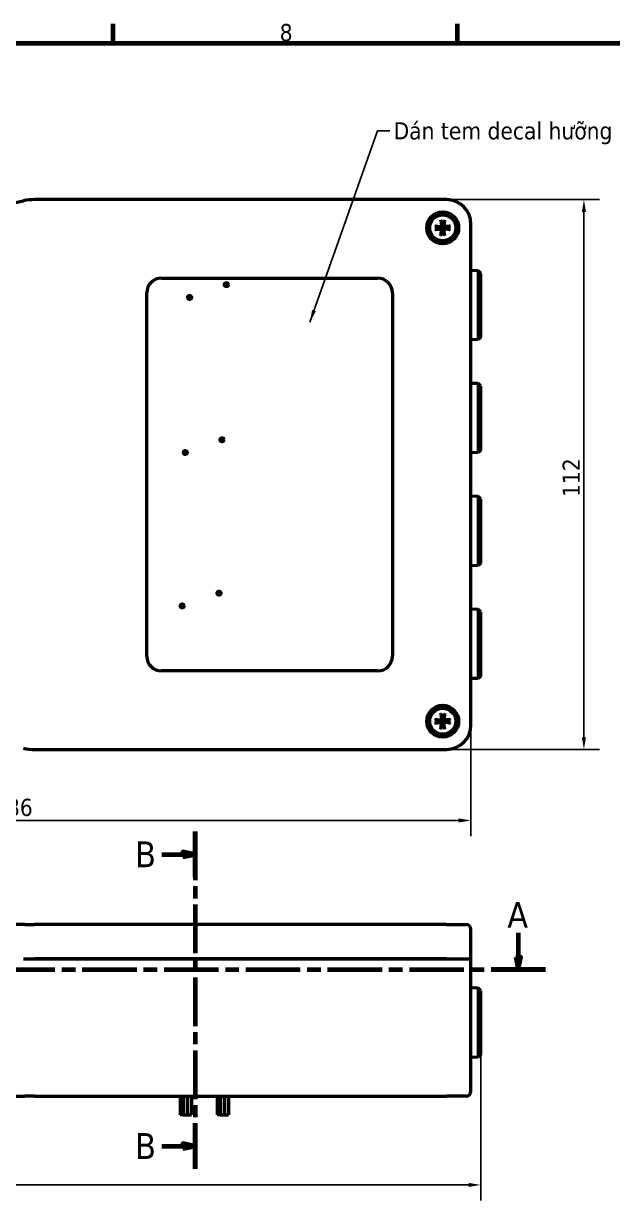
# Model space of a CAD drawing. Header units: millimetres. Extents: x -86 to 841, y -58 to 594.
# Drawn here: x 472.4 to 592.2, y 337.1 to 578 of the extents above; entities that cross this region are included whole.
import ezdxf

# ---------------------------------------------------------------- set-up
doc = ezdxf.new("R2010")
doc.units = ezdxf.units.MM
doc.linetypes.add('CHAIN', pattern=[0.3543, 0.2362, -0.0295, 0.0591, -0.0295])
for name, color, linetype, lineweight in [('Border (ISO)', 7, 'Continuous', 70), ('Dimension (ISO)', 7, 'Continuous', 25), ('Section Line (ISO)', 7, 'CHAIN', 70), ('Symbol (ISO)', 7, 'Continuous', 25), ('Visible (ISO)', 7, 'Continuous', 50)]:
    doc.layers.add(name, color=color, linetype=linetype, lineweight=lineweight)
doc.styles.add('Label Text (ISO)', font='tahoma.ttf')
doc.styles.add('Note Text (ISO)', font='tahoma.ttf')
doc.dimstyles.new('Default (ISO)', dxfattribs={"dimtxt": 3.5, "dimasz": 2.5, "dimexe": 3.175, "dimexo": 0, "dimgap": 0.762, "dimtad": 1, "dimrnd": 1e-08, "dimtxsty": 'Note Text (ISO)', "dimcen": 0.09, "dimdle": 10, "dimclrd": 256, "dimclre": 256, "dimclrt": 256, "dimadec": 0, "dimazin": 0, "dimtfac": 1.001486, "dimtmove": 0, "dimatfit": 3, "dimfxl": 1, "dimtolj": 1, "dimtzin": 0, "dimlwd": -1, "dimlwe": -1, "dimarcsym": 0})
doc.dimstyles.new('Default - Method 1b (ISO)$7', dxfattribs={"dimtxt": 3.5, "dimasz": 2.5, "dimexe": 3.175, "dimexo": 0, "dimgap": 0.762, "dimtad": 1, "dimtoh": 1, "dimrnd": 1e-08, "dimtxsty": 'Note Text (ISO)', "dimcen": 0.09, "dimdle": 10, "dimclrd": 256, "dimclre": 256, "dimclrt": 256, "dimazin": 2, "dimtfac": 1, "dimtmove": 0, "dimatfit": 3, "dimfxl": 1, "dimtolj": 1, "dimlwd": -1, "dimlwe": -1, "dimarcsym": 0})

# ---------------------------------------------------------------- blocks, each defined once
blk = doc.blocks.new('Borders Default Border')
at = {"layer": 'Border (ISO)'}
for p, q in [((490.58, 574), (490.58, 577.9)), ((560.67, 574), (560.67, 577.9))]:
    blk.add_line(p, q, dxfattribs=at)
at = {"layer": 'Border (ISO)', "flags": 128}
blk.add_lwpolyline([(20, 20), (20, 574), (821, 574), (821, 20), (20, 20)], dxfattribs=at)
at = {"layer": 'Border (ISO)', "insert": (524.48, 574.32), "char_height": 3.5, "attachment_point": 7, "style": 'Note Text (ISO)'}
blk.add_mtext('8', dxfattribs=at)
blk = doc.blocks.new('2dTransSection0')
at = {"layer": 'Section Line (ISO)', "linetype": 'Continuous'}
for p, q in [((373.28, 392.75), (373.28, 387.8)), ((573.05, 392.75), (573.05, 387.8)), ((372.78, 387.8), (373.28, 385.3)), ((373.78, 387.8), (372.78, 387.8)), ((373.28, 387.8), (373.28, 385.3)), ((373.28, 385.3), (373.78, 387.8)), ((572.55, 387.8), (573.05, 385.3)), ((573.55, 387.8), (572.55, 387.8)), ((573.05, 387.8), (573.05, 385.3)), ((573.05, 385.3), (573.55, 387.8))]:
    blk.add_line(p, q, dxfattribs=at)
at = {"layer": 'Section Line (ISO)', "linetype": 'CHAIN', "ltscale": 46.987438}
blk.add_line((367.75, 385.3), (578.57, 385.3), dxfattribs=at)
at = {"layer": 'Section Line (ISO)', "linetype": 'Continuous', "lineweight": 140}
for p, q in [((367.75, 385.3), (378.8, 385.3)), ((567.53, 385.3), (578.57, 385.3))]:
    blk.add_line(p, q, dxfattribs=at)
at = {"layer": 'Section Line (ISO)', "linetype": 'Continuous', "flags": 128}
for points in [[(372.78, 387.8), (373.28, 385.3), (373.78, 387.8), (372.78, 387.8)], [(572.55, 387.8), (573.05, 385.3), (573.55, 387.8), (572.55, 387.8)]]:
    blk.add_lwpolyline(points, dxfattribs=at)
at = {"layer": 'Section Line (ISO)'}
for points in [[(372.78, 387.8), (373.28, 385.3), (373.78, 387.8), (372.78, 387.8)], [(572.55, 387.8), (573.05, 385.3), (573.55, 387.8), (572.55, 387.8)]]:
    blk.add_solid(points, dxfattribs=at)
at = {"layer": 'Section Line (ISO)', "char_height": 5.25, "attachment_point": 7, "style": 'Label Text (ISO)'}
for insert in [(371.04, 393.8), (570.82, 393.8)]:
    blk.add_mtext('A', dxfattribs=dict(at, insert=insert))
blk = doc.blocks.new('2dTransSection1')
at = {"layer": 'Section Line (ISO)', "linetype": 'CHAIN', "ltscale": 41.918659}
blk.add_line((507.28, 413.38), (507.28, 344.72), dxfattribs=at)
at = {"layer": 'Section Line (ISO)', "linetype": 'Continuous', "lineweight": 140}
for p, q in [((507.28, 413.38), (507.28, 404.12)), ((507.28, 353.97), (507.28, 344.72))]:
    blk.add_line(p, q, dxfattribs=at)
at = {"layer": 'Section Line (ISO)', "linetype": 'Continuous'}
for p, q in [((500.47, 408.75), (504.78, 408.75)), ((507.28, 408.75), (504.78, 409.25)), ((504.78, 409.25), (504.78, 408.25)), ((504.78, 408.75), (507.28, 408.75)), ((504.78, 408.25), (507.28, 408.75)), ((500.47, 349.34), (504.78, 349.34)), ((507.28, 349.34), (504.78, 349.84)), ((504.78, 349.84), (504.78, 348.84)), ((504.78, 349.34), (507.28, 349.34)), ((504.78, 348.84), (507.28, 349.34))]:
    blk.add_line(p, q, dxfattribs=at)
at = {"layer": 'Section Line (ISO)', "linetype": 'Continuous', "flags": 128}
for points in [[(504.78, 408.25), (507.28, 408.75), (504.78, 409.25), (504.78, 408.25)], [(504.78, 348.84), (507.28, 349.34), (504.78, 349.84), (504.78, 348.84)]]:
    blk.add_lwpolyline(points, dxfattribs=at)
at = {"layer": 'Section Line (ISO)'}
for points in [[(504.78, 408.25), (507.28, 408.75), (504.78, 409.25), (504.78, 408.25)], [(504.78, 348.84), (507.28, 349.34), (504.78, 349.84), (504.78, 348.84)]]:
    blk.add_solid(points, dxfattribs=at)
at = {"layer": 'Section Line (ISO)', "char_height": 5.25, "attachment_point": 7, "style": 'Label Text (ISO)'}
for insert in [(495.05, 406.13), (495.05, 346.72)]:
    blk.add_mtext('B', dxfattribs=dict(at, insert=insert))
blk = doc.blocks.new('*D8')
at = {"layer": 'Defpoints', "color": 0, "transparency": 16777216}
for p in [(377.42, 435.11), (563.42, 435.11), (563.42, 415.66)]:
    blk.add_point(p, dxfattribs=at)
at = {"layer": 'Dimension (ISO)', "transparency": 16777216}
for p, q in [((377.42, 435.11), (377.42, 412.49)), ((563.42, 435.11), (563.42, 412.49)), ((379.92, 415.66), (560.92, 415.66))]:
    blk.add_line(p, q, dxfattribs=at)
for points in [[(379.92, 416.08), (379.92, 415.25), (377.42, 415.66)], [(560.92, 416.08), (560.92, 415.25), (563.42, 415.66)]]:
    blk.add_solid(points, dxfattribs=at)
at = {"layer": 'Dimension (ISO)', "transparency": 16777216, "insert": (466.32, 420.08), "char_height": 3.5, "attachment_point": 1, "style": 'Note Text (ISO)'}
blk.add_mtext('\\A1;186', dxfattribs=at)
blk = doc.blocks.new('*D9')
at = {"layer": 'Defpoints', "color": 0, "transparency": 16777216}
for p in [(558.42, 542.11), (586.42, 542.11), (558.42, 430.11)]:
    blk.add_point(p, dxfattribs=at)
at = {"layer": 'Dimension (ISO)', "transparency": 16777216}
for p, q in [((558.42, 542.11), (589.59, 542.11)), ((586.42, 432.61), (586.42, 539.61)), ((558.42, 430.11), (589.59, 430.11))]:
    blk.add_line(p, q, dxfattribs=at)
for points in [[(586, 539.61), (586.83, 539.61), (586.42, 542.11)], [(586, 432.61), (586.83, 432.61), (586.42, 430.11)]]:
    blk.add_solid(points, dxfattribs=at)
at = {"layer": 'Dimension (ISO)', "transparency": 16777216, "insert": (582.08, 481.54), "char_height": 3.5, "attachment_point": 1, "rotation": 90, "style": 'Note Text (ISO)'}
blk.add_mtext('\\A1;112', dxfattribs=at)
blk = doc.blocks.new('*D16')
at = {"layer": 'Defpoints', "color": 0, "transparency": 16777216}
for p in [(187.72, 375.57), (565.42, 367.99), (565.42, 341.42)]:
    blk.add_point(p, dxfattribs=at)
at = {"layer": 'Dimension (ISO)', "transparency": 16777216}
for p, q in [((187.72, 375.57), (187.72, 338.25)), ((565.42, 367.99), (565.42, 338.25)), ((190.22, 341.42), (562.92, 341.42))]:
    blk.add_line(p, q, dxfattribs=at)
for points in [[(190.22, 341.84), (190.22, 341.01), (187.72, 341.42)], [(562.92, 341.84), (562.92, 341.01), (565.42, 341.42)]]:
    blk.add_solid(points, dxfattribs=at)
at = {"layer": 'Dimension (ISO)', "transparency": 16777216, "insert": (371.18, 346.63), "char_height": 3.5, "attachment_point": 1, "style": 'Note Text (ISO)'}
blk.add_mtext('\\A1;377,7', dxfattribs=at)

msp = doc.modelspace()

# ---------------------------------------------------------------- linework, layer by layer
at = {"layer": 'Visible (ISO)'}
for p, q in [((558.416, 542.113), (474.544, 542.113)), ((557.309, 537.934), (557.393, 536.821)), ((558.023, 537.934), (557.939, 536.821)), ((556.094, 536.719), (557.208, 536.636)), ((556.094, 536.006), (557.208, 536.089)), ((557.309, 534.791), (557.393, 535.904)), ((558.023, 534.791), (557.939, 535.904)), ((559.238, 536.719), (558.124, 536.636)), ((559.238, 536.006), (558.124, 536.089)), ((563.416, 435.113), (563.416, 537.113)), ((564.916, 527.63), (563.416, 527.682)), ((564.916, 527.63), (564.916, 513.595)), ((565.416, 527.094), (564.916, 527.63)), ((500.416, 526.113), (544.416, 526.113)), ((565.416, 514.131), (565.416, 527.094)), ((497.416, 449.113), (497.416, 523.113)), ((547.416, 523.113), (547.416, 449.113)), ((564.916, 513.595), (563.416, 513.543)), ((565.416, 514.131), (564.916, 513.595)), ((564.916, 504.63), (563.416, 504.682)), ((564.916, 504.63), (564.916, 490.595)), ((565.416, 504.094), (564.916, 504.63)), ((565.416, 491.131), (565.416, 504.094)), ((564.916, 490.595), (563.416, 490.543)), ((565.416, 491.131), (564.916, 490.595)), ((564.916, 481.63), (563.416, 481.682)), ((564.916, 481.63), (564.916, 467.595)), ((565.416, 481.094), (564.916, 481.63)), ((565.416, 468.131), (565.416, 481.094)), ((564.916, 467.595), (563.416, 467.543)), ((565.416, 468.131), (564.916, 467.595)), ((564.916, 458.63), (563.416, 458.682)), ((564.916, 458.63), (564.916, 444.595)), ((565.416, 458.094), (564.916, 458.63)), ((565.416, 445.131), (565.416, 458.094)), ((544.416, 446.113), (500.416, 446.113)), ((564.916, 444.595), (563.416, 444.543)), ((565.416, 445.131), (564.916, 444.595)), ((556.094, 436.219), (557.208, 436.136)), ((557.309, 437.434), (557.393, 436.321)), ((558.023, 437.434), (557.939, 436.321)), ((559.238, 436.219), (558.124, 436.136)), ((556.094, 435.506), (557.208, 435.589)), ((557.309, 434.291), (557.393, 435.404)), ((558.023, 434.291), (557.939, 435.404)), ((559.238, 435.506), (558.124, 435.589)), ((474.544, 430.113), (558.416, 430.113)), ((472.577, 394.475), (418.255, 394.475)), ((472.577, 394.475), (474.544, 394.475)), ((558.416, 394.475), (474.544, 394.475)), ((558.416, 394.475), (562.416, 394.475)), ((563.416, 387.475), (563.416, 393.475)), ((472.358, 387.475), (474.544, 387.475)), ((472.358, 387.475), (474.544, 387.475)), ((474.544, 387.475), (558.416, 387.475)), ((558.416, 387.475), (474.544, 387.475)), ((558.416, 387.475), (563.416, 387.475)), ((558.416, 387.475), (563.416, 387.475)), ((563.416, 360.475), (563.416, 387.475)), ((564.916, 381.492), (563.416, 381.544)), ((564.916, 381.492), (564.916, 367.457)), ((565.416, 380.956), (564.916, 381.492)), ((565.416, 367.993), (565.416, 380.956)), ((564.916, 367.457), (563.416, 367.405)), ((565.416, 367.993), (564.916, 367.457)), ((418.255, 359.475), (472.577, 359.475)), ((474.544, 359.475), (472.577, 359.475)), ((474.544, 359.475), (558.416, 359.475)), ((504.222, 359.475), (504.222, 355.726)), ((504.85, 359.475), (504.85, 355.726)), ((505.65, 359.475), (505.65, 355.726)), ((505.736, 359.475), (505.736, 355.726)), ((506.536, 359.475), (506.536, 355.726)), ((511.722, 359.475), (511.722, 355.726)), ((512.35, 359.475), (512.35, 355.726)), ((513.15, 359.475), (513.15, 355.726)), ((513.236, 359.475), (513.236, 355.726)), ((514.036, 359.475), (514.036, 355.726)), ((562.416, 359.475), (558.416, 359.475)), ((504.85, 355.726), (504.222, 355.726)), ((504.85, 355.726), (505.65, 355.726)), ((505.736, 355.726), (506.536, 355.726)), ((512.35, 355.726), (511.722, 355.726)), ((512.35, 355.726), (513.15, 355.726)), ((513.236, 355.726), (514.036, 355.726))]:
    msp.add_line(p, q, dxfattribs=at)
for centre, radius in [((557.666, 536.363), 3.25), ((557.666, 536.363), 2.65), ((513.636, 524.793), 0.4), ((506.136, 522.193), 0.4), ((512.75, 493.196), 0.4), ((505.25, 490.596), 0.4), ((512.122, 461.954), 0.4), ((504.622, 459.354), 0.4), ((557.666, 435.863), 3.25), ((557.666, 435.863), 2.65)]:
    msp.add_circle(centre, radius, dxfattribs=at)
for centre, radius, start, end in [((474.544, 532.113), 10, 90, 102.62939), ((558.416, 537.113), 5, 0, 90), ((445.416, 662.113), 123.223, 257.37061, 282.62939), ((557.666, 536.363), 0.881, 77.53868, 102.46132), ((557.666, 536.363), 0.881, 167.53868, 192.46132), ((557.22, 536.808), 0.173, 265.73132, 4.26868), ((557.22, 535.917), 0.173, 355.73132, 94.26868), ((557.666, 536.363), 0.881, 257.53868, 282.46132), ((558.112, 536.808), 0.173, 175.73132, 274.26868), ((558.112, 535.917), 0.173, 85.73132, 184.26868), ((557.666, 536.363), 0.881, 347.53868, 12.46132), ((500.416, 523.113), 3, 90, 180), ((544.416, 523.113), 3, 0, 90), ((500.416, 449.113), 3, 180, 270), ((544.416, 449.113), 3, 270, 0), ((557.666, 435.863), 0.881, 167.53868, 192.46132), ((557.22, 436.308), 0.173, 265.73132, 4.26868), ((557.666, 435.863), 0.881, 77.53868, 102.46132), ((558.112, 436.308), 0.173, 175.73132, 274.26868), ((557.666, 435.863), 0.881, 347.53868, 12.46132), ((557.22, 435.417), 0.173, 355.73132, 94.26868), ((557.666, 435.863), 0.881, 257.53868, 282.46132), ((558.112, 435.417), 0.173, 85.73132, 184.26868), ((558.416, 435.113), 5, 270, 0), ((474.544, 440.113), 10, 257.37061, 270), ((562.416, 393.475), 1, 0, 90), ((562.416, 360.475), 1, 270, 0)]:
    msp.add_arc(centre, radius, start, end, dxfattribs=at)
for points, knots in [([(557.326, 537.809), (557.324, 537.816), (557.322, 537.825), (557.318, 537.847), (557.316, 537.864), (557.313, 537.896), (557.311, 537.917), (557.309, 537.934)], [0.047889489, 0.047889489, 0.047889489, 0.047889489, 0.052104665, 0.052104665, 0.057302542, 0.057302542, 0.062554412, 0.062554412, 0.062554412, 0.062554412]), ([(558.023, 537.934), (558.021, 537.917), (558.019, 537.896), (558.016, 537.864), (558.013, 537.847), (558.01, 537.825), (558.008, 537.816), (558.006, 537.809)], [0.020958225, 0.020958225, 0.020958225, 0.020958225, 0.026210095, 0.026210095, 0.031407972, 0.031407972, 0.035623149, 0.035623149, 0.035623149, 0.035623149]), ([(556.094, 536.719), (556.112, 536.718), (556.132, 536.716), (556.164, 536.712), (556.181, 536.71), (556.203, 536.707), (556.213, 536.705), (556.219, 536.703)], [0.020958225, 0.020958225, 0.020958225, 0.020958225, 0.026210095, 0.026210095, 0.031407972, 0.031407972, 0.035623149, 0.035623149, 0.035623149, 0.035623149]), ([(556.219, 536.022), (556.213, 536.021), (556.203, 536.019), (556.181, 536.015), (556.164, 536.013), (556.132, 536.009), (556.112, 536.007), (556.094, 536.006)], [0.047889489, 0.047889489, 0.047889489, 0.047889489, 0.052104665, 0.052104665, 0.057302542, 0.057302542, 0.062554412, 0.062554412, 0.062554412, 0.062554412]), ([(557.523, 536.831), (557.528, 536.793), (557.525, 536.752), (557.509, 536.694), (557.5, 536.671), (557.474, 536.626), (557.458, 536.605), (557.424, 536.57), (557.403, 536.554), (557.358, 536.529), (557.335, 536.52), (557.277, 536.504), (557.236, 536.501), (557.198, 536.505)], [0.130780667, 0.130780667, 0.130780667, 0.130780667, 0.142894812, 0.142894812, 0.150267592, 0.150267592, 0.157640372, 0.157640372, 0.165013152, 0.165013152, 0.172385932, 0.172385932, 0.184500077, 0.184500077, 0.184500077, 0.184500077]), ([(557.198, 536.22), (557.236, 536.225), (557.277, 536.222), (557.335, 536.206), (557.358, 536.196), (557.403, 536.171), (557.424, 536.155), (557.458, 536.12), (557.474, 536.099), (557.5, 536.055), (557.509, 536.031), (557.525, 535.973), (557.528, 535.933), (557.523, 535.894)], [0.130780667, 0.130780667, 0.130780667, 0.130780667, 0.142894812, 0.142894812, 0.150267592, 0.150267592, 0.157640372, 0.157640372, 0.165013152, 0.165013152, 0.172385932, 0.172385932, 0.184500077, 0.184500077, 0.184500077, 0.184500077]), ([(557.309, 534.791), (557.311, 534.808), (557.313, 534.829), (557.316, 534.861), (557.318, 534.878), (557.322, 534.9), (557.324, 534.909), (557.326, 534.916)], [0.020958225, 0.020958225, 0.020958225, 0.020958225, 0.026210095, 0.026210095, 0.031407972, 0.031407972, 0.035623149, 0.035623149, 0.035623149, 0.035623149]), ([(558.134, 536.505), (558.096, 536.501), (558.055, 536.504), (557.997, 536.52), (557.974, 536.529), (557.929, 536.554), (557.908, 536.57), (557.874, 536.605), (557.858, 536.626), (557.832, 536.671), (557.823, 536.694), (557.807, 536.752), (557.804, 536.793), (557.809, 536.831)], [0.130780667, 0.130780667, 0.130780667, 0.130780667, 0.142894812, 0.142894812, 0.150267592, 0.150267592, 0.157640372, 0.157640372, 0.165013152, 0.165013152, 0.172385932, 0.172385932, 0.184500077, 0.184500077, 0.184500077, 0.184500077]), ([(557.809, 535.894), (557.804, 535.933), (557.807, 535.973), (557.823, 536.031), (557.832, 536.055), (557.858, 536.099), (557.874, 536.12), (557.908, 536.155), (557.929, 536.171), (557.974, 536.196), (557.997, 536.206), (558.055, 536.222), (558.096, 536.225), (558.134, 536.22)], [0.130780667, 0.130780667, 0.130780667, 0.130780667, 0.142894812, 0.142894812, 0.150267592, 0.150267592, 0.157640372, 0.157640372, 0.165013152, 0.165013152, 0.172385932, 0.172385932, 0.184500077, 0.184500077, 0.184500077, 0.184500077]), ([(558.006, 534.916), (558.008, 534.909), (558.01, 534.9), (558.013, 534.878), (558.016, 534.861), (558.019, 534.829), (558.021, 534.808), (558.023, 534.791)], [0.047889489, 0.047889489, 0.047889489, 0.047889489, 0.052104665, 0.052104665, 0.057302542, 0.057302542, 0.062554412, 0.062554412, 0.062554412, 0.062554412]), ([(559.113, 536.703), (559.119, 536.705), (559.129, 536.707), (559.151, 536.71), (559.168, 536.712), (559.2, 536.716), (559.22, 536.718), (559.238, 536.719)], [0.047889489, 0.047889489, 0.047889489, 0.047889489, 0.052104665, 0.052104665, 0.057302542, 0.057302542, 0.062554412, 0.062554412, 0.062554412, 0.062554412]), ([(559.238, 536.006), (559.22, 536.007), (559.2, 536.009), (559.168, 536.013), (559.151, 536.015), (559.129, 536.019), (559.119, 536.021), (559.113, 536.022)], [0.020958225, 0.020958225, 0.020958225, 0.020958225, 0.026210095, 0.026210095, 0.031407972, 0.031407972, 0.035623149, 0.035623149, 0.035623149, 0.035623149]), ([(556.094, 436.219), (556.112, 436.218), (556.132, 436.216), (556.164, 436.212), (556.181, 436.21), (556.203, 436.207), (556.213, 436.205), (556.219, 436.203)], [0.020958225, 0.020958225, 0.020958225, 0.020958225, 0.026210095, 0.026210095, 0.031407972, 0.031407972, 0.035623149, 0.035623149, 0.035623149, 0.035623149]), ([(557.523, 436.331), (557.528, 436.293), (557.525, 436.252), (557.509, 436.194), (557.5, 436.171), (557.474, 436.126), (557.458, 436.105), (557.424, 436.07), (557.403, 436.054), (557.358, 436.029), (557.335, 436.02), (557.277, 436.004), (557.236, 436.001), (557.198, 436.005)], [0.130780667, 0.130780667, 0.130780667, 0.130780667, 0.142894812, 0.142894812, 0.150267592, 0.150267592, 0.157640372, 0.157640372, 0.165013152, 0.165013152, 0.172385932, 0.172385932, 0.184500077, 0.184500077, 0.184500077, 0.184500077]), ([(557.326, 437.309), (557.324, 437.316), (557.322, 437.325), (557.318, 437.347), (557.316, 437.364), (557.313, 437.396), (557.311, 437.417), (557.309, 437.434)], [0.047889489, 0.047889489, 0.047889489, 0.047889489, 0.052104665, 0.052104665, 0.057302542, 0.057302542, 0.062554412, 0.062554412, 0.062554412, 0.062554412]), ([(558.134, 436.005), (558.096, 436.001), (558.055, 436.004), (557.997, 436.02), (557.974, 436.029), (557.929, 436.054), (557.908, 436.07), (557.874, 436.105), (557.858, 436.126), (557.832, 436.171), (557.823, 436.194), (557.807, 436.252), (557.804, 436.293), (557.809, 436.331)], [0.130780667, 0.130780667, 0.130780667, 0.130780667, 0.142894812, 0.142894812, 0.150267592, 0.150267592, 0.157640372, 0.157640372, 0.165013152, 0.165013152, 0.172385932, 0.172385932, 0.184500077, 0.184500077, 0.184500077, 0.184500077]), ([(558.023, 437.434), (558.021, 437.417), (558.019, 437.396), (558.016, 437.364), (558.013, 437.347), (558.01, 437.325), (558.008, 437.316), (558.006, 437.309)], [0.020958225, 0.020958225, 0.020958225, 0.020958225, 0.026210095, 0.026210095, 0.031407972, 0.031407972, 0.035623149, 0.035623149, 0.035623149, 0.035623149]), ([(559.113, 436.203), (559.119, 436.205), (559.129, 436.207), (559.151, 436.21), (559.168, 436.212), (559.2, 436.216), (559.22, 436.218), (559.238, 436.219)], [0.047889489, 0.047889489, 0.047889489, 0.047889489, 0.052104665, 0.052104665, 0.057302542, 0.057302542, 0.062554412, 0.062554412, 0.062554412, 0.062554412]), ([(556.219, 435.522), (556.213, 435.521), (556.203, 435.519), (556.181, 435.515), (556.164, 435.513), (556.132, 435.509), (556.112, 435.507), (556.094, 435.506)], [0.047889489, 0.047889489, 0.047889489, 0.047889489, 0.052104665, 0.052104665, 0.057302542, 0.057302542, 0.062554412, 0.062554412, 0.062554412, 0.062554412]), ([(557.198, 435.72), (557.236, 435.725), (557.277, 435.722), (557.335, 435.706), (557.358, 435.696), (557.403, 435.671), (557.424, 435.655), (557.458, 435.62), (557.474, 435.599), (557.5, 435.555), (557.509, 435.531), (557.525, 435.473), (557.528, 435.433), (557.523, 435.394)], [0.130780667, 0.130780667, 0.130780667, 0.130780667, 0.142894812, 0.142894812, 0.150267592, 0.150267592, 0.157640372, 0.157640372, 0.165013152, 0.165013152, 0.172385932, 0.172385932, 0.184500077, 0.184500077, 0.184500077, 0.184500077]), ([(557.309, 434.291), (557.311, 434.308), (557.313, 434.329), (557.316, 434.361), (557.318, 434.378), (557.322, 434.4), (557.324, 434.409), (557.326, 434.416)], [0.020958225, 0.020958225, 0.020958225, 0.020958225, 0.026210095, 0.026210095, 0.031407972, 0.031407972, 0.035623149, 0.035623149, 0.035623149, 0.035623149]), ([(557.809, 435.394), (557.804, 435.433), (557.807, 435.473), (557.823, 435.531), (557.832, 435.555), (557.858, 435.599), (557.874, 435.62), (557.908, 435.655), (557.929, 435.671), (557.974, 435.696), (557.997, 435.706), (558.055, 435.722), (558.096, 435.725), (558.134, 435.72)], [0.130780667, 0.130780667, 0.130780667, 0.130780667, 0.142894812, 0.142894812, 0.150267592, 0.150267592, 0.157640372, 0.157640372, 0.165013152, 0.165013152, 0.172385932, 0.172385932, 0.184500077, 0.184500077, 0.184500077, 0.184500077]), ([(558.006, 434.416), (558.008, 434.409), (558.01, 434.4), (558.013, 434.378), (558.016, 434.361), (558.019, 434.329), (558.021, 434.308), (558.023, 434.291)], [0.047889489, 0.047889489, 0.047889489, 0.047889489, 0.052104665, 0.052104665, 0.057302542, 0.057302542, 0.062554412, 0.062554412, 0.062554412, 0.062554412]), ([(559.238, 435.506), (559.22, 435.507), (559.2, 435.509), (559.168, 435.513), (559.151, 435.515), (559.129, 435.519), (559.119, 435.521), (559.113, 435.522)], [0.020958225, 0.020958225, 0.020958225, 0.020958225, 0.026210095, 0.026210095, 0.031407972, 0.031407972, 0.035623149, 0.035623149, 0.035623149, 0.035623149])]:
    msp.add_open_spline(points, degree=3, knots=knots, dxfattribs=at)
for points, weights in [([(557.326, 537.809), (557.42, 537.442), (557.476, 537.223)], [1.0033180694, 1.03579778507, 1]), ([(557.476, 537.223), (557.507, 536.971), (557.523, 536.831)], [1, 1.35709343669, 1.68690907496]), ([(557.809, 536.831), (557.825, 536.971), (557.856, 537.223)], [1.68690907496, 1.35709343669, 1]), ([(557.856, 537.223), (557.912, 537.442), (558.006, 537.809)], [1, 1.03579779371, 1.00331807013]), ([(556.806, 536.553), (556.587, 536.609), (556.219, 536.703)], [1, 1.03579779143, 1.00331806994]), ([(556.219, 536.022), (556.587, 536.117), (556.806, 536.173)], [1.00331806994, 1.03579779143, 1]), ([(557.198, 536.505), (557.058, 536.522), (556.806, 536.553)], [1.68690907496, 1.35709343669, 1]), ([(556.806, 536.173), (557.058, 536.203), (557.198, 536.22)], [1, 1.35709343669, 1.68690907496]), ([(557.476, 535.502), (557.42, 535.284), (557.326, 534.916)], [1, 1.03579779371, 1.00331807013]), ([(557.523, 535.894), (557.507, 535.755), (557.476, 535.502)], [1.68690907496, 1.35709343669, 1]), ([(557.856, 535.502), (557.825, 535.755), (557.809, 535.894)], [1, 1.35709343669, 1.68690907496]), ([(558.006, 534.916), (557.912, 535.284), (557.856, 535.502)], [1.0033180694, 1.03579778507, 1]), ([(558.526, 536.553), (558.274, 536.522), (558.134, 536.505)], [1, 1.35709343669, 1.68690907496]), ([(558.134, 536.22), (558.274, 536.203), (558.526, 536.173)], [1.68690907496, 1.35709343669, 1]), ([(559.113, 536.703), (558.745, 536.609), (558.526, 536.553)], [1.00331806994, 1.03579779143, 1]), ([(558.526, 536.173), (558.745, 536.117), (559.113, 536.022)], [1, 1.03579779143, 1.00331806994]), ([(556.806, 436.053), (556.587, 436.109), (556.219, 436.203)], [1, 1.03579779143, 1.00331806994]), ([(557.198, 436.005), (557.058, 436.022), (556.806, 436.053)], [1.68690907496, 1.35709343669, 1]), ([(557.326, 437.309), (557.42, 436.942), (557.476, 436.723)], [1.0033180694, 1.03579778507, 1]), ([(557.476, 436.723), (557.507, 436.471), (557.523, 436.331)], [1, 1.35709343669, 1.68690907496]), ([(557.809, 436.331), (557.825, 436.471), (557.856, 436.723)], [1.68690907496, 1.35709343669, 1]), ([(557.856, 436.723), (557.912, 436.942), (558.006, 437.309)], [1, 1.03579779371, 1.00331807013]), ([(558.526, 436.053), (558.274, 436.022), (558.134, 436.005)], [1, 1.35709343669, 1.68690907496]), ([(559.113, 436.203), (558.745, 436.109), (558.526, 436.053)], [1.00331806994, 1.03579779143, 1]), ([(556.219, 435.522), (556.587, 435.617), (556.806, 435.673)], [1.00331806994, 1.03579779143, 1]), ([(556.806, 435.673), (557.058, 435.703), (557.198, 435.72)], [1, 1.35709343669, 1.68690907496]), ([(557.476, 435.002), (557.42, 434.784), (557.326, 434.416)], [1, 1.03579779371, 1.00331807013]), ([(557.523, 435.394), (557.507, 435.255), (557.476, 435.002)], [1.68690907496, 1.35709343669, 1]), ([(557.856, 435.002), (557.825, 435.255), (557.809, 435.394)], [1, 1.35709343669, 1.68690907496]), ([(558.006, 434.416), (557.912, 434.784), (557.856, 435.002)], [1.0033180694, 1.03579778507, 1]), ([(558.134, 435.72), (558.274, 435.703), (558.526, 435.673)], [1.68690907496, 1.35709343669, 1]), ([(558.526, 435.673), (558.745, 435.617), (559.113, 435.522)], [1, 1.03579779143, 1.00331806994])]:
    msp.add_rational_spline(points, weights, degree=2, dxfattribs=at)

# ---------------------------------------------------------------- block references
msp.add_blockref('Borders Default Border', (0, 0))
at = {"layer": 'Section Line (ISO)'}
for name in ['2dTransSection1', '2dTransSection0']:
    msp.add_blockref(name, (0, 0), dxfattribs=at)

# ---------------------------------------------------------------- texts
at = {"layer": 'Symbol (ISO)', "insert": (547.665, 557.875), "char_height": 3.5, "width": 73.99919, "attachment_point": 1, "style": 'Note Text (ISO)'}
msp.add_mtext('\\fTahoma|b0|i0;Dán tem decal hưỡng dẫn sử dụng', dxfattribs=at)

# ---------------------------------------------------------------- dimensions: what is measured, and where the dimension line sits
at = {"layer": 'Dimension (ISO)'}
for base, p1, p2, angle, picture, middle in [((586.416, 542.113), (558.416, 430.113), (558.416, 542.113), 270, '*D9', (586.416, 485.113)), ((563.416, 415.662), (377.416, 435.113), (563.416, 435.113), 180, '*D8', (469.916, 415.662)), ((565.416, 341.423), (187.716, 375.566), (565.416, 367.993), 180, '*D16', (376.966, 341.423))]:
    dim = msp.add_linear_dim(base=base, p1=p1, p2=p2, angle=angle, dimstyle='Default (ISO)', override={"dimgap": 0.762, "dimdec": 2, "dimtol": 0, "dimlim": 0, "dimtp": 0, "dimtm": 0, "dimtdec": 2, "dimtofl": 0, "dimatfit": 1}, dxfattribs=at)
    dim.commit()
    dim.dimension.update_dxf_attribs({"geometry": picture, "text_midpoint": middle, "dimtype": 160})

# ---------------------------------------------------------------- leaders
at = {"layer": 'Symbol (ISO)', "annotation_type": 0, "has_hookline": 1, "hookline_direction": 0, "text_width": 73.345}
msp.add_leader([(530.627, 517.151), (544.403, 556.125), (546.903, 556.125)], dimstyle='Default - Method 1b (ISO)$7', override={"dimtad": 0}, dxfattribs=at)

doc.saveas('drawing.dxf')
